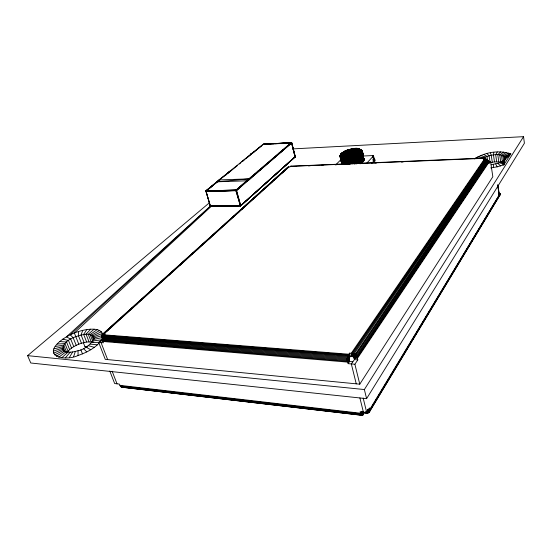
<?xml version="1.0" encoding="UTF-8"?>
<svg xmlns="http://www.w3.org/2000/svg" width="552" height="552" viewBox="0 0 552 552"><rect width="100%" height="100%" fill="white"/><g stroke="black" fill="none" stroke-linecap="round" stroke-linejoin="round"><path stroke-width="0.83" d="M353.363 155.788C354.315 152.152 347.863 153.29 350.209 156.299L349.878 154.788C349.837 152.255 355.026 153.925 351.838 154.995C347.774 156.464 351.251 151.372 353.011 154.139M102.9 334.643C101.009 328.13 92.15 328.978 86.823 329.544C76.983 331.186 67.454 335.209 59.719 341.55C41.731 356.958 66.316 361.305 78.032 355.495L78.08 350.686C85.684 350.147 103.776 334.471 86.057 334.202C78.301 335.085 60.437 340.294 63.459 350.803M241.541 161.964L263.311 144.203L291.808 142.892L236.428 190.633L205.855 191.537L205.951 190.957L216.77 181.801L263.366 144.175L291.608 142.651L295.251 156.658L240.72 205.82L210.319 206.234L205.93 190.923L230.26 171.065L227.783 172.824L230.143 171.258L228.204 172.997M344.241 164.158L343.378 163.019L344.22 163.93C343.13 163.599 341.709 163.123 341.357 161.909C340.715 158.969 338.714 155.312 341.791 153.063C344.952 150.392 349.168 149.399 353.17 148.792C363.547 145.059 368.122 161.046 356.868 162.578L356.419 162.378L355.371 163.627L361.636 160.735L362.954 159.362L362.912 157.541L363.451 157.768C365.576 160.418 362.326 162.826 360.09 163.758L358.476 162.516L359.048 161.35L358.262 155.305L357.316 154.084C354.805 155.077 339.238 159.694 342.302 153.035C346.642 150.04 360.428 144.493 361.056 153.497M109.786 370.992L114.664 383.55L119.398 384.095L120.55 386.476L121.985 387.242L362.029 415.332L362.843 415.063L362.906 411.261M484.214 159.335L484.242 158.038L290.773 166.193L290.007 166.842L287.744 167.284L286.798 168.719M360.87 153.332L360.201 150.04L362.319 151.165L363.554 157.575L363.112 158.169L364.051 160.418L362.954 159.362L363.03 157.368L363.892 158.507C363.713 161.432 360.097 162.495 357.868 163.571L357.517 161.984L356.454 163.288L356.771 163.965L356.978 162.191L355.792 154.519C357.724 154.229 362.636 151.759 360.221 149.433L359.483 149.482L360.104 152.78M78.563 331.483L78.418 335.657L81.434 343.22L86.636 341.998L92.474 342.019M342.737 156.713L341.916 153.463L341.412 153.484L340.108 156.354L342.123 162.985L343.62 164.248L344.262 163.958L342.268 157.837L342.599 155.885L343.185 158.21M353.321 155.899C354.412 153.007 348.967 152.455 351.238 155.616M350.12 156.568L349.851 154.291L350.762 153.98L352.107 154.905C353.135 152.731 349.651 153.249 349.72 154.926M356.247 383.84L351.334 363.934L354.432 359.6L353.825 357.517L352.887 356.647L353.032 353.687L485.946 158.976L488.189 160.473L489.148 163.454L490.542 161.37L488.009 161.467M342.226 157.934L341.481 154.663L340.915 154.677L340.301 156.727L341.743 162.661L342.757 163.33L342.268 164.392L342.399 163.019L341.426 162.102L342.026 162.302L341.357 161.909L340.039 155.954L340.97 154.298L341.502 154.284L342.468 158.355M350.789 156.754L350.451 155.202L351.224 153.408M362.843 415.063L364.306 413.027C367.618 414.476 371.489 411.461 369.474 407.962L366.714 412.517L360.09 411.751L360.953 414.504L362.029 415.332L362.505 411.626L362.843 415.063L120.985 386.862M490.714 167.898L497.221 166.828L503.872 164.834L504.142 160.204L510.772 153.946C499.008 149.716 484.911 152.276 474.485 158.886M349.554 353.142L350.313 356.233L349.195 358.365L347.518 358.358L348.126 363.658L354.895 364.237L357.806 359.876C357.468 355.798 353.528 352.866 349.554 353.142L348.126 355.598L347.518 358.358L349.133 359.021L349.609 361.484L348.126 363.658M362.912 157.541L363.733 158.12L363.671 158.81L363.043 157.451L364.147 159.97L362.968 158.603L363.554 157.575L361.877 150.441L359.904 149.744L360.38 152.214M98.67 342.392L103.459 342.799C101.851 339.894 102.472 335.878 105.315 333.967C102.058 332.732 100.754 336.651 102.562 338.859L98.67 342.392L105.26 359.352L359.78 384.178L492.826 176.743L490.542 161.37M361.263 154.65L360.387 150.379L362.347 151.572L363.395 158.024L362.968 158.603L363.837 160.88L362.629 159.818L363.478 157.796M102.596 339.956L347.484 360.325L349.133 359.021L349.195 358.365L347.857 356.454L103.086 336.706M360.815 160.425L359.145 154.85L358.117 153.67L358.828 153.242L359.938 154.374L360.815 160.425L360.228 161.653L361.76 162.812L361.87 159.7L360.98 161.198L360.973 163.295L359.393 162.095L359.973 160.894L363.112 158.493L362.25 152.007L360.449 150.744L359.456 152.407L356.447 154.477C351.783 155.961 345.152 158.541 340.977 155.036L341.578 155.022L342.295 158.127M349.851 154.291L350.092 154.008L349.782 155.015L352.397 153.518L350.092 154.008L350.72 154.422L351.044 156.754M352.914 156.244L352.569 154.691L350.844 153.511L350.023 154.153L350.299 156.064M354.267 156.885L353.797 155.229L354.646 163.827L356.868 162.578L355.764 163.502L355.157 156.561L354.522 155.209L355.509 154.857L357.296 155.754L359.048 161.35L358.048 161.784L351.127 163.668L349.243 157.941L349.464 156.209L350.12 158.493M216.977 182.229L205.93 190.923L205.855 191.537L205.951 190.957L236.497 190.247L240.72 205.82L210.167 205.965L210.871 206.344L240.527 205.868L295.21 156.878L291.732 142.823L291.201 142.602L248.924 178.889L217.24 181.78L205.93 190.923L210.319 206.234L240.824 205.641L295.251 156.658L291.608 142.651L263.311 144.203M362.029 415.332L362.505 411.626L362.436 415.283L121.468 387.124M493.833 152.262L493.481 154.96L494.495 161.881L501.865 162.053M342.544 158.445L341.798 155.347L340.977 155.036L340.108 156.354L341.488 162.302L342.15 162.681L341.695 163.261L341.929 164.303L341.936 162.378L341.95 164.047L342.619 163.213L341.929 162.826L342.399 163.019M349.726 156.665L348.967 149.62L346.953 150.241L346.746 151.027L348.967 149.62L348.981 150.33M350.375 156.699L350.237 154.788L350.72 154.422L351.555 155.071C353.183 152.987 349.858 153.166 349.713 154.829M367.418 410.923L369.35 412.096L499.967 195.097L500.209 193.393L498.553 193.49M360.98 161.198L362.45 162.329L362.188 160.273L362.712 158.969L361.684 152.932L360.194 151.545L362.25 152.007M361.643 415.221L362.243 411.606L361.277 414.938L362.015 411.364L360.677 413.917L361.553 411.682M491.142 164.793L499.808 162.73L503.872 164.834L505.252 157.596C499.636 152.207 489.845 155.257 483.317 157.734L477.956 156.671M342.716 157.962L342.143 155.636L341.433 155.671L341.046 157.368L341.95 164.047M350.223 156.644C348.505 154.374 351.7 152.552 353.018 154.236L352.107 153.415C344.186 156.968 358.697 152.766 350.506 153.932L350.12 154.56L350.451 155.202M363.161 158.928L363.451 157.768M350.03 155.146L349.961 154.215M341.412 161.267L341.357 161.909L342.026 162.129M350.306 154.215L350.561 156.733M360.739 159.487L361.098 161.163L362.236 159.342C361.139 161.902 358.31 163.461 355.64 163.675M351.32 156.733L350.479 154.608L350.762 153.98L351.886 154.36M73.602 356.723L75.341 351.452L78.08 350.686M374.049 159.611L373.601 159.314L373.048 155.754C373.545 166.145 375.726 154.967 371.931 155.602L362.616 156.037M373.304 156.099L367.004 162.916M343.378 163.019L344.22 163.93L343.579 163.613L343.62 164.248L342.916 163.392M350.099 156.271L349.989 154.056M362.015 411.364L360.953 414.504L120.55 386.476M360.09 163.758L360.228 161.653M363.099 156.209L362.809 157.016L363.271 156.375L362.16 150.786L359.904 149.744L360.221 149.433L361.477 150.13L363.395 158.024L362.698 159.059L363.492 161.356L362.188 160.273M82.759 330.324L81.075 334.926L84.076 342.488M345.697 151.42L346.007 150.599L346.953 150.241M353.032 353.687L351.997 356.371L350.313 356.233M342.475 162.944L341.985 163.868L341.75 162.826L341.929 164.303M248.924 178.889L235.87 190.185L240.362 205.93L295.196 156.761L240.527 205.868M485.946 158.976L484.615 158.81L351.238 353.273L351.997 356.371L352.887 356.647L353.915 354.094L486.588 159.218M498.891 193.559L500.209 193.393L499.229 194.207L499.236 195.008L369.937 410.171L367.887 409.494M359.048 161.35L359.973 160.894L358.262 155.305L356.447 154.477L357.296 155.754L357.868 163.571L358.476 162.516M100.34 341.681L102.472 338.038M342.33 157.81L341.798 155.347L341.15 155.367L340.612 157.065L342.268 157.837L343.165 156.099L343.772 158.41M352.093 155.436L351.9 153.58L352.956 154.049M359.393 162.095L358.903 163.15L358.828 161.777L359.511 161.122L359.863 162.709M355.688 161.86L356.157 163.516L357.889 163.192L357.841 161.198M361.263 160.839L361.098 161.163L362.174 159.549L361.898 160.515L363.03 161.839L362.305 159.521L362.912 158.734L362.954 159.362M350.975 155.174L351.7 154.056L352.562 154.229L353.232 156.016M341.157 157.603L340.591 154.622L343.786 152.276L344.282 151.372L346.007 150.599L345.138 151.427M488.189 160.473L356.192 355.95L353.418 357.027L487.188 159.556M356.654 163.337L358.703 162.812L361.498 160.611M497.283 151.972L495.675 154.788L496.683 161.722M350.927 154.588L351.928 153.546L352.7 153.918L351.852 153.428M350.382 154.263L351.824 153.359L352.976 154.346M341.433 155.671L340.612 157.065L341.743 162.661L342.378 163.378M353.956 155.726L352.921 149.012L354.191 148.681L354.77 149.295L355.171 148.626L355.861 149.226L360.96 149.861L361.905 153.539M69.324 357.53L72.685 351.948L75.341 351.452M366.742 411.343L368.274 412.917L500.243 193.98L498.566 193.69M500.16 194.559L368.867 412.558L367.232 411.116M368.177 409.536L365.948 413.213L365.59 411.764M366.01 411.778L366.783 413.248L369.012 409.563M499.967 195.097L498.794 196.367M252.478 153.035L254.431 151.441L250.339 154.443L252.595 152.849M361.498 411.509L360.456 413.213L119.881 385.351M209.532 202.653L27.6 355.647L30.781 362.995L366.59 398.668L524.4 143.23L523.544 136.668L292.815 148.895M366.59 398.668L364.375 389.539L523.544 136.668M240.203 205.827L240.651 205.468L240.362 205.93M499.808 162.73L501.554 161.943L503.872 164.834L510.772 153.946L504.045 156.168L504.597 160.052M357.634 161.122L358.089 162.771L359.442 162.405L361.022 161.06M86.823 329.544L83.642 334.436L86.636 341.998M354.26 163.93L355.281 162.736L355.805 162.937L352.445 163.785L350.437 157.755L350.554 156.03L351.21 158.307M488.968 162.254L357.434 358.331L354.06 358.055L355.978 355.198L354.06 358.055L357.158 357.517L488.817 161.632M488.554 161.032L356.744 356.716L353.825 357.517L355.75 354.667L353.825 357.517L357.158 357.517M352.887 356.647L354.819 353.791L352.887 356.647L354.757 354.619M353.418 357.027L355.35 354.17L353.418 357.027L355.522 355.24L487.726 159.976M355.398 358.172L356.84 356.033M353.935 353.522L351.997 356.371L352.128 353.411L485.284 158.838M360.428 161.501L360.083 161.722M361.532 161.764L360.194 151.545L360.767 154.008M362.236 158.955L361.795 159.963L362.712 158.969L361.215 153.408L359.883 151.972L362.029 152.462C357.034 157.382 349.03 158.762 342.268 157.837M362.698 159.059L363.257 158.258M341.681 157.879L341.019 154.153L341.791 153.063L342.302 153.035L343.144 156.278M362.188 159.459L360.635 153.891L358.828 153.242L358.917 152.842L361.215 153.408L362.188 159.459L361.808 159.983L362.45 159.218M205.792 191.447L213.058 185.472M362.112 159.749L361.677 160.349L361.988 159.963M67.261 352.231C70.746 347.691 76.135 345.055 81.434 343.22M350.968 155.712L350.63 154.16L350.023 154.153L350.554 153.663M500.209 193.393L498.663 193.793L500.209 193.393L499.346 194.456L500.243 193.98L498.573 193.855M291.608 142.651L248.083 179.697L236.642 190.509L235.994 189.992L205.951 190.957L236.428 190.633L240.651 205.468M219.082 179.911L216.77 181.801L247.172 180.794L249.407 178.876L219.082 179.911L226.9 173.983M341.943 158.238L341.019 154.153L344.282 151.372L341.557 153.677L343.606 163.758L342.613 163.275L341.046 157.368L342.143 155.636L341.15 155.367L340.301 156.727L341.488 162.302L342.102 162.523L341.764 163.668L342.13 162.626L341.612 162.481L342.302 162.888M65.329 357.889L70.207 352.176L72.685 351.948M289.765 142.768L263.214 144.348L270.314 143.941M485.084 159.349L484.242 158.038L483.345 158.866L484.615 158.81M248.083 179.697L248.628 180.2L291.449 142.657L294.782 155.767M90.645 329.171L86.057 334.202L89.038 341.771M372.924 163.226L375.125 160.86L374.911 159.818L372.434 159.921M371.606 163.364L374.911 159.818M360.746 162.24L360.504 160.901L361.208 160.446M218.44 180.718L218.275 181.208L220.255 179.593M78.032 355.495C85.67 352.88 93.24 349.195 98.911 343.316M281.527 151.538L283.1 149.93L279.119 152.98L281.527 151.538L281.065 151.31M500.602 151.91L497.78 154.774L498.78 161.715M359.711 161.35L360.504 160.901M348.588 156.147L347.939 149.916M335.768 164.772L341.053 159.535M343.786 152.276L345.11 150.979M211.485 206.117L74.354 332.994L78.784 344.172M356.847 163.144L358.828 161.777M210.25 205.841L210.505 206.262L70.256 334.809L73.168 337.762L76.21 345.331M354.998 155.595L354.191 148.681L353.639 149.413L353.17 148.792L354.791 155.623M61.762 357.786L67.979 352.121L70.207 352.176M210.353 206.117L66.371 336.879L70.725 339.073L73.782 346.649M295.21 156.878L294.865 157.272L295.175 156.589M289.013 166.883L104.114 333.877L104.618 335.195M103.769 337.389L101.761 336.34L104.307 334.036M104.411 334.622L101.858 336.934L103.79 337.541M102.051 337.548L103.962 335.816M287.744 167.284L102.292 334.464L103.962 336.154M103.783 336.444L102.023 334.836L288.13 167.077M103.755 333.553L101.844 335.278L103.735 336.561M106.95 330.676L115.885 322.609M117.797 320.885L120.35 318.58M122.268 316.855L132.48 307.637M135.033 305.339L144.603 296.7M145.88 295.548L149.068 292.67M151.621 290.366L161.198 281.727M163.109 280.002L165.027 278.27M166.939 276.545L177.151 267.334M179.704 265.029L189.916 255.817M191.192 254.665L193.745 252.361M196.298 250.056L205.875 241.417M207.787 239.692L222.47 226.444M225.023 224.147L234.593 215.508M235.87 214.355L238.423 212.051M240.341 210.326L251.188 200.535M252.464 199.382L267.147 186.141M269.7 183.837L279.271 175.198M280.547 174.046L283.742 171.168M285.018 170.016L286.93 168.291M104.176 335.216L103.569 333.877L288.551 166.939M103.693 336.948L101.754 335.788L104.307 333.484M106.853 331.179L108.772 329.447M135.571 305.256L137.482 303.524M151.524 290.849L153.435 289.124M168.753 275.296L170.03 274.144M179.6 265.505L182.153 263.2M185.341 260.316L186.617 259.164M196.822 249.946L198.741 248.221M208.311 239.582L210.864 237.277M213.417 234.973L214.693 233.82M224.899 224.602L227.452 222.297M237.664 213.079L239.575 211.354M241.493 209.622L243.404 207.897M252.34 199.831L256.169 196.374M258.722 194.069L259.999 192.917M267.016 186.576L268.293 185.424M269.569 184.278L272.122 181.974M275.31 179.089L276.587 177.937M281.692 173.328L284.245 171.023M246.689 180.814L235.821 190.475L206.048 191.558L205.792 191.199M351.313 149.785L351.072 149.123L350.14 150.034L350.016 149.35L349.72 149.613L350.506 154.677M352.486 149.571L351.859 149.171L352.638 154.215M236.497 190.247L247.172 180.794L236.215 190.185L236.428 190.633M279.581 152.952L283.1 149.93M291.663 142.83L259.971 170.064L257.335 171.672L259.744 169.885M94.109 329.206L88.237 334.229L91.218 341.812M103.127 340.832L101.057 342.599L107.64 359.587M350.237 153.904L351.182 153.994L351.52 155.54M225.533 175.288L226.851 174.204M228.176 173.128L237.381 165.614M239.347 164.006L240.665 162.937M242.632 161.329L243.95 160.252M245.916 158.645L251.174 154.36M252.485 153.284L261.683 145.783M206.193 190.792L217.24 181.78M505.273 158.424L510.772 153.946L504.838 156.837L505.28 159.949M501.554 161.943L504.142 160.204M263.518 144.272L262.993 144.707M58.719 357.234L66.081 351.783L67.979 352.121M503.7 152.083L499.719 154.905L500.719 161.86M346.09 158.748L345.455 156.444L347.691 163.999L349.94 164.158M97.124 329.661L90.128 334.526L93.102 342.123M353.825 357.517L356.192 355.95M505.252 157.596L510.772 153.946M250.339 154.443L251.767 153.504M56.304 356.247L64.556 351.182L66.081 351.783M99.595 330.524L91.666 335.078L93.454 339.646M506.481 152.483L501.444 155.188L502.437 162.157M343.096 163.992L342.13 162.626L343.227 163.606M54.579 354.867L63.466 350.334L64.556 351.182M355.522 157.368L354.819 154.891L353.494 155.526L355.157 156.561L356.978 162.191M101.437 331.766L92.812 335.871L94.006 338.921M508.861 153.111L502.9 155.616L503.672 161.039M53.599 353.135L62.824 349.271L63.466 350.334M350.016 149.35L348.671 149.896L350.32 155.609M102.603 333.367L93.523 336.886L94.116 338.417M290.773 166.193L291.849 166.318M350.63 154.16L352.555 153.98L352.887 154.463M53.378 351.12L62.666 348.022L63.922 351.079M352.128 148.936L350.789 149.371L351.569 154.429M93.771 338.1L101.499 335.747M353.17 148.792L351.859 149.171L353.742 155.754M210.871 206.344L210.505 206.262M53.923 348.885L62.976 346.628L65.164 351.969M360.946 160.266L364.113 159.556M347.484 360.325L349.223 359.938L347.746 362.112L102.948 341.481M93.55 339.466L102.741 337.445M490.093 162.633L494.495 161.881M349.133 359.021L346.559 358.821L349.133 359.021L347.463 359.345L102.575 339.135M55.193 346.49L63.749 345.131L66.868 352.749M352.507 153.884L351.182 153.994L351.307 153.449M206.048 191.558L210.471 206.303L240.368 205.565L235.821 190.475L205.944 191.268M92.867 340.95L101.685 339.811M343.089 158.369L342.599 155.885L341.826 155.94L341.605 157.624L342.613 163.275L345.655 163.958L349.947 163.827L349.243 157.941L348.395 156.34L348.836 157.865M354.77 149.295L355.861 149.226L356.109 148.605L356.902 149.212L356.992 148.633L355.902 148.826L356.84 154.657M266.216 144.341L270.439 144.1M275.51 143.81L279.733 143.568M285.646 143.23L289.869 142.989L284.763 143.23M57.146 344.027L64.95 343.585L68.055 351.189M272.86 143.817L279.664 143.479M290.524 166.373L484.615 158.307M294.678 166.442L296.403 166.373M308.444 165.876L310.162 165.8M321.347 165.338L323.065 165.269M335.112 164.772L336.83 164.696M348.015 164.234L349.733 164.165M374.677 163.13L376.402 163.061M401.345 162.026L403.063 161.957M483.062 158.645L484.787 158.576M483.221 158.997L484.946 158.928M121.985 387.242L122.523 387.221M225.54 174.653L225.996 174.639M255.162 173.535L255.645 173.521M205.951 190.957L235.994 189.992M91.729 342.502L99.898 342.302M240.085 205.599L210.229 206.055M59.719 341.55L66.55 342.026L69.642 349.616M103.431 335.995L348.126 355.598L349.354 357.772L347.636 357.641L349.354 357.772L348.45 354.846L103.859 335.368M349.195 358.365L347.477 358.234L349.195 358.365L347.656 357.385L102.817 337.479M104.342 334.85L348.816 354.212L349.582 357.31L347.863 357.178L349.582 357.31L348.45 354.846M102.644 338.3L347.518 358.358M354.432 359.6L357.806 359.876M346.656 359.725L349.223 359.938L347.574 361.256L102.727 340.75M349.609 361.484L352.804 361.753M83.435 342.868L84.967 346.718L87.457 346.946M475.686 157.975L481.868 158.562M27.6 355.647L364.375 389.539M90.169 344.082L97.428 344.841M368.177 409.232L369.826 409.418M120.177 385.965L363.616 414.159L363.085 411.985M360.677 414.379L363.244 414.683L362.988 412.116M84.967 346.718L86.657 347.049M351.741 153.401L352.107 153.394M62.824 339.149L68.496 340.508L71.567 348.091M88.237 345.642L94.351 347.346M362.409 160.045L363.264 160.308M362.795 159.583L363.609 159.832M363.064 159.128L363.83 159.369M363.209 158.693L363.92 158.928L363.133 157.755L363.954 159.162L363.071 157.741L363.25 158.507M480.64 155.471L485.036 156.975L485.387 159.28M354.701 163.254L353.577 163.537L352.735 155.533L353.383 157.803M363.237 158.279L363.892 158.507M363.133 157.893L363.733 158.12M101.761 336.34L103.693 337.086M343.703 163.716L344.22 163.93L343.475 163.385M367.887 410.046L369.888 410.881L367.873 409.777M101.754 335.788L103.714 336.685M360.58 149.709L361.477 150.13L362.043 153.339M349.858 154.429L350.327 156.037M342.757 163.33L342.364 163.13L343.054 163.502M343.841 163.875L344.489 164.227M343.806 163.834L343.22 163.516L341.605 157.624L342.33 156.175L343.165 156.099L343.482 157.755M85.988 347.125L90.756 349.74M354.522 155.209L356.254 156.168L358.048 161.784M343.558 163.558L344.22 163.93M483.656 154.408L486.967 156.292L487.547 160.135M344.455 158.569L343.841 156.257L343.896 158.12L345.655 163.958L346.787 164.289L344.607 156.375L345.228 158.686M367.811 410.302L369.695 411.53M352.231 153.76L352.569 154.691M351.755 153.891L351.389 153.642L351.81 155.485M362.029 152.462L360.38 151.138L362.347 151.572L363.589 157.147L362.16 150.786L360.387 150.379L361.077 153.663M102.023 334.836L103.893 336.244M367.591 410.757L369.35 412.096L367.673 410.529M497.828 163.433L500.678 165.917M347.857 356.454L349.354 357.772M360.635 153.891L359.456 152.407L361.684 152.932L363.112 158.493M361.636 160.735L362.222 161.281M362.926 156.037L363.492 156.74L362.319 151.165L360.449 150.744L361.16 154.029M351.803 153.697L352.279 154.174M486.919 153.497L489.065 155.719L489.865 161.101M83.497 348.491L86.747 351.941M352.293 153.946L353.094 156.133M104.252 335.961L102.651 334.181L104.052 336.078M366.99 411.254L368.274 412.917M103.079 333.981L103.928 335.271M351.99 154.118L352.348 154.801M366.645 411.723L367.57 413.144L499.236 195.008L497.752 184.879M103.569 333.877L104.349 335.202M356.254 156.168L355.509 154.857L355.792 154.519L356.164 156.878M495.675 164.02L497.221 166.828M80.834 349.692L82.462 353.887M112.153 371.241L117.024 383.819M351.589 154.27L351.838 154.995M490.342 152.78L491.259 155.271L492.281 162.191M366.259 411.771L366.783 413.248M354.701 162.902L352.832 157.237L351.355 156.064L351.645 155.802L352.086 157.32M353.515 163.206L351.355 156.064L352.735 155.533L353.094 157.879M355.861 162.564L354.011 156.92L352.431 155.816L353.797 155.229L354.039 156.796M349.947 163.827L347.367 156.43L347.794 157.955M348.843 164.255L346.38 156.457L347.022 158.755M342.012 155.243L341.557 153.677L342.281 152.635L342.902 156.14M361.553 159.942L359.938 154.374L357.53 153.711L357.316 154.084L359.145 154.85L359.973 160.894M352.204 154.298L351.072 149.123L349.72 149.613L351.141 154.525M347.643 150.213L349.519 156.727M354.688 162.329L355.122 163.84L354.881 162.274M348.291 156.25L346.663 150.558L347.622 156.506M347.346 156.616L345.731 150.938L346.725 156.892M341.019 154.153L342.123 158.072M355.578 154.705L353.956 148.902L355.171 148.626L355.881 154.684M346.235 156.195L344.876 151.331L345.8 156.754M356.557 154.663L354.957 148.84L356.109 148.605L357.337 154.139M345.435 156.609L344.089 151.745L344.91 156.395M357.151 155.774L356.695 154.125L356.951 155.698M358.503 160.715L358.959 162.364L358.697 160.791M344.489 156.223L343.392 152.173L344.241 156.83M341.447 157.762L340.591 154.622L341.791 153.063L342.385 155.795M358.193 156.181L357.53 153.711L357.917 156.071M361.505 154.029L360.332 149.633L359.759 149.192L358.952 149.261L359.552 152.559M358 153.435L356.992 148.633L357.882 149.24L357.806 148.709L356.785 148.867L357.751 154.684M343.868 156.658L342.792 152.6L343.523 156.485M358.917 155.747L358.269 153.284L358.669 155.643M340.901 157.444L340.287 155.084L341.412 153.484L342.447 157.134M358.786 153.532L357.806 148.709L358.786 149.323L358.545 148.826L357.599 148.95L358.441 153.925M359.545 155.312L358.917 152.842L359.331 155.209M359.29 152.918L358.545 148.826L359.607 149.454L358.324 149.081L359.048 153.214M360.07 154.87L359.456 152.407L359.883 154.767M292.367 146.114L294.175 153.352M363.133 157.755L363.223 158.113M359.883 397.909L363.395 412.13M359.711 152.338L359.2 148.992L360.332 149.633L360.967 153.67M354.895 364.237L359.78 384.178M363.175 398.054L366.714 412.517M360.477 154.436L359.883 151.972L360.325 154.325M360.221 152.573L359.759 149.192L360.96 149.861L361.629 153.884M359.904 149.744L360.435 152.069M503.01 161.087L503.872 164.834M361.125 154.415L360.38 151.138L361.008 154.27M341.936 162.378L342.171 163.413M342.302 153.035L343.047 156.368M342.178 157.775L341.481 154.663L340.97 154.298L340.101 155.533L341.357 161.488L340.039 155.954L340.915 154.677L341.578 155.022L342.302 158.3M361.07 153.932L360.201 150.04L361.877 150.441L362.629 154.436M352.031 153.87L352.369 155.416M342.343 158.169L341.136 153.898L340.287 155.084L340.881 158.065M374.021 159.887L373.2 155.85L373.814 159.39M373.145 157.127L372.841 155.678L373.042 157.106M342.461 157.768L341.647 153.884L341.136 153.898L340.101 155.533L341.474 161.046L341.177 159.556M342.143 155.636L342.654 158.107M373.29 155.968L373.959 159.487M344.296 158.762L343.841 156.257L342.923 156.361L343.937 163.709M345.048 158.886L344.607 156.375L343.613 156.513L343.033 158.003L344.752 163.861L343.896 158.12L344.393 156.616L345.455 156.444L345.89 158.962M351.265 155.133L351.148 154.374M346.801 158.99L346.38 156.457L345.241 156.678L344.841 158.189L345.655 163.958M347.636 158.12L347.367 156.43L346.159 156.685L345.856 158.203L346.635 164.006L347.049 164.303L347.788 164.296L347.132 156.651L348.395 156.34L348.671 158.038M349.733 157.913L349.464 156.209L348.153 156.575L348.795 163.937M354.819 154.891L355.184 157.244M355.916 161.95L356.157 163.516M351.886 157.361L351.645 155.802L350.278 156.278L351.638 157.52L352.321 163.461M350.913 158.362L350.554 156.03L349.202 156.451L350.437 157.755L351.127 163.668M497.869 184.934L499.353 194.725M497.766 185.562L498.504 190.612M498.753 192.303L499.001 193.987M483.876 158.148L483.966 159.445M493.426 164.475L493.619 167.525M484.118 159.342L484.056 158.044L484.063 159.39M484.242 158.038L484.276 159.349"/></g></svg>
